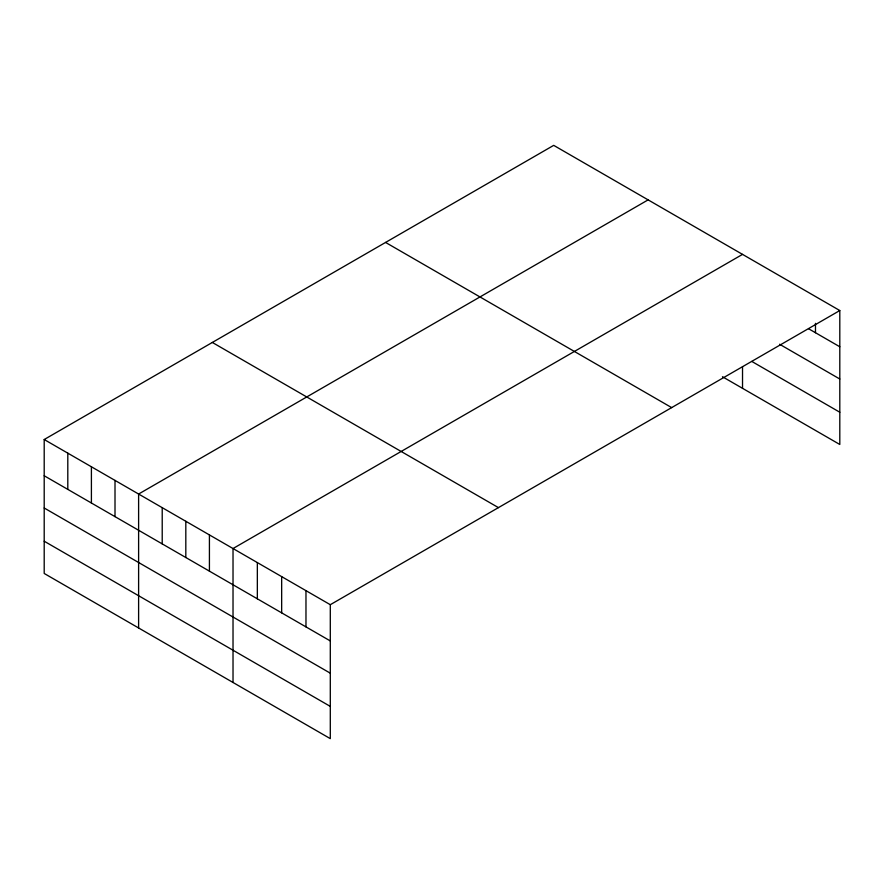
<?xml version="1.0" encoding="UTF-8"?>
<svg xmlns="http://www.w3.org/2000/svg" width="884" height="884" viewBox="0 0 884 884"><rect width="100%" height="100%" fill="white"/><g stroke="black" fill="none" stroke-linecap="round" stroke-linejoin="round"><path stroke-width="1.33" d="M722.46 376.739L839.8 444.475L839.8 310.538L553.704 145.363L44.2 439.525L44.2 573.462L330.296 738.637L330.296 604.7L44.2 439.525M648.116 199.872L138.611 494.034L138.611 627.971M742.527 254.382L233.022 548.533L233.022 682.481M330.296 604.7L839.8 310.538M808.529 328.715L839.8 346.771M779.589 344.252L839.8 379.015M751.787 361.423L839.8 412.231M385.568 242.437L671.663 407.612M212.337 342.451L498.432 507.626M44.2 475.758L330.296 640.933M44.2 508.002L330.296 673.177M44.2 541.218L330.296 706.393M815.479 323.334L815.479 332.727M742.527 366.827L742.527 388.319M305.974 590.656L305.974 626.889M281.664 576.622L281.664 612.844M257.343 562.578L257.343 598.811M209.42 534.908L209.42 571.141M185.817 521.284L185.817 557.517M162.214 507.659L162.214 543.892M115.008 480.399L115.008 516.632M91.406 466.774L91.406 503.007M67.803 453.149L67.803 489.382"/></g></svg>
